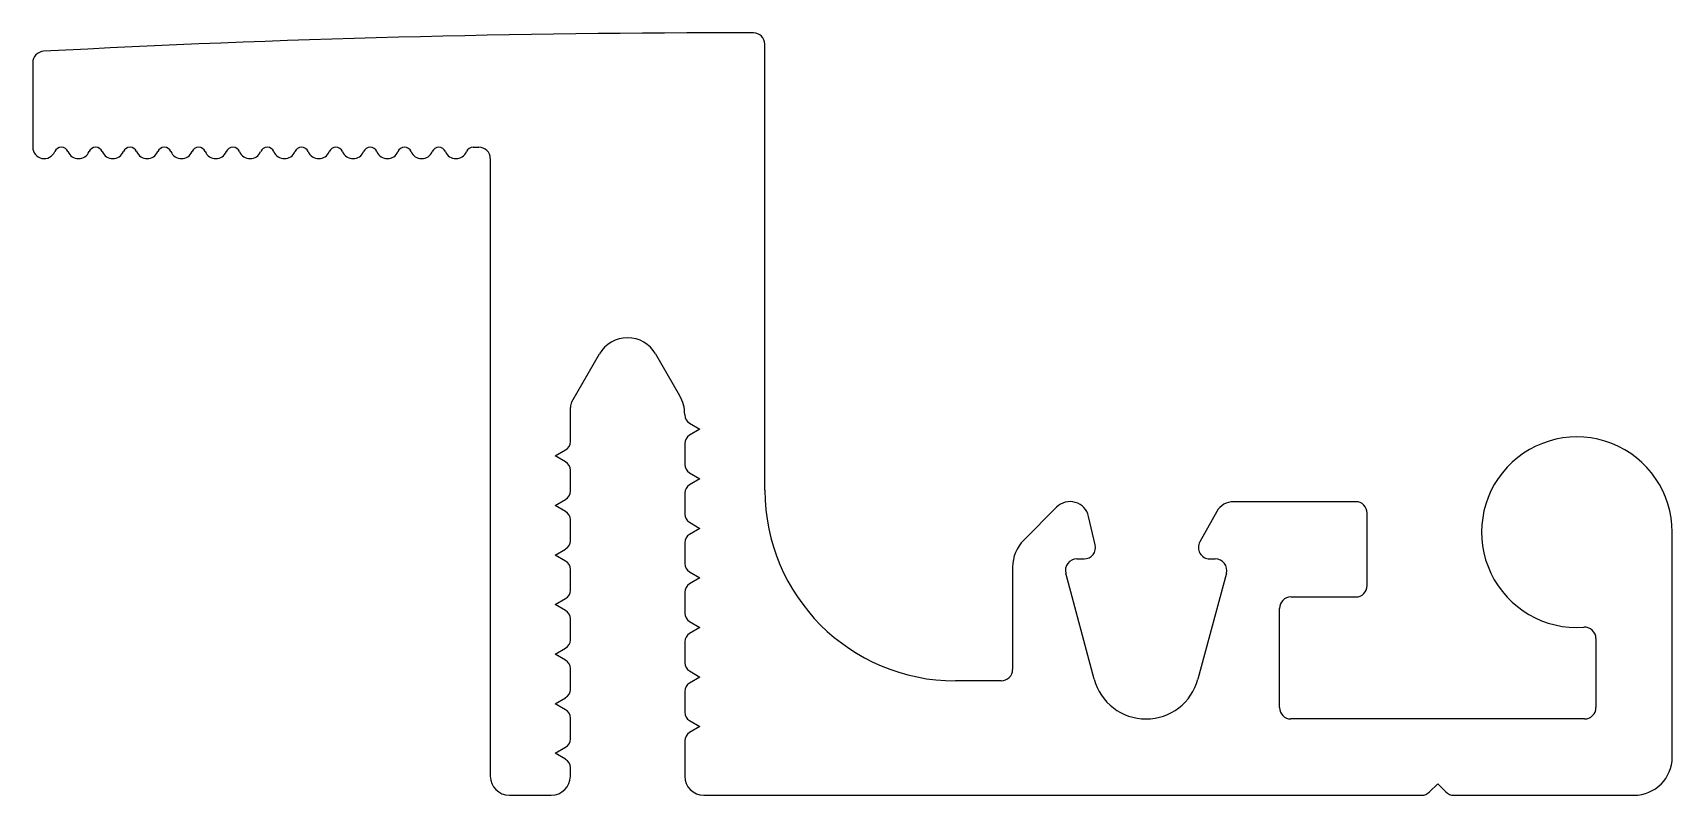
# Model space of a CAD drawing. Extents: x 848.2 to 891.2, y 405.1 to 425.1.
import ezdxf

# ---------------------------------------------------------------- set-up
doc = ezdxf.new("R2010")
doc.units = 0
doc.layers.get('0').update_dxf_attribs({"linetype": 'CONTINUOUS'})

msp = doc.modelspace()

# ---------------------------------------------------------------- linework, layer by layer
for p, q in [((867.433, 413.129), (867.433, 424.83)), ((848.233, 424.345), (848.233, 422.129)), ((859.783, 422.129), (859.933, 422.129)), ((860.233, 421.829), (860.233, 405.629)), ((862.373, 415.452), (863.096, 416.704)), ((864.57, 416.704), (865.199, 415.614)), ((862.333, 414.405), (862.333, 415.302)), ((865.333, 415.114), (865.333, 415.105)), ((865.458, 414.888), (865.733, 414.729)), ((865.733, 414.729), (865.458, 414.571)), ((861.933, 414.029), (862.208, 414.188)), ((865.333, 414.354), (865.333, 413.805)), ((862.208, 413.871), (861.933, 414.029)), ((862.333, 413.105), (862.333, 413.654)), ((865.458, 413.588), (865.733, 413.429)), ((865.733, 413.429), (865.458, 413.271)), ((861.933, 412.729), (862.208, 412.888)), ((865.333, 413.054), (865.333, 412.505)), ((882.933, 412.829), (879.726, 412.829)), ((862.208, 412.571), (861.933, 412.729)), ((875.087, 412.683), (874.226, 411.822)), ((876.1, 411.697), (875.927, 412.442)), ((879.29, 412.574), (878.842, 411.776)), ((883.233, 410.629), (883.233, 412.529)), ((862.333, 411.805), (862.333, 412.354)), ((865.458, 412.288), (865.733, 412.129)), ((865.733, 412.129), (865.458, 411.971)), ((891.233, 406.129), (891.233, 412.029)), ((861.933, 411.429), (862.208, 411.588)), ((865.333, 411.754), (865.333, 411.205)), ((862.208, 411.271), (861.933, 411.429)), ((873.933, 411.115), (873.933, 408.429)), ((875.617, 411.329), (875.807, 411.329)), ((879.104, 411.329), (879.249, 411.329)), ((862.333, 410.505), (862.333, 411.054)), ((865.458, 410.988), (865.733, 410.829)), ((865.733, 410.829), (865.458, 410.671)), ((876.072, 408.174), (875.327, 410.951)), ((879.539, 410.951), (878.795, 408.174)), ((861.933, 410.129), (862.208, 410.288)), ((865.333, 410.454), (865.333, 409.905)), ((881.233, 410.329), (882.933, 410.329)), ((862.208, 409.971), (861.933, 410.129)), ((880.933, 407.429), (880.933, 410.029)), ((862.333, 409.205), (862.333, 409.754)), ((865.458, 409.688), (865.733, 409.529)), ((865.733, 409.529), (865.458, 409.371)), ((861.933, 408.829), (862.208, 408.988)), ((865.333, 409.154), (865.333, 408.605)), ((889.233, 409.236), (889.233, 407.429)), ((862.208, 408.671), (861.933, 408.829)), ((862.333, 407.905), (862.333, 408.454)), ((865.458, 408.388), (865.733, 408.229)), ((865.733, 408.229), (865.458, 408.071)), ((873.633, 408.129), (872.433, 408.129)), ((861.933, 407.529), (862.208, 407.688)), ((865.333, 407.854), (865.333, 407.305)), ((862.208, 407.371), (861.933, 407.529)), ((862.333, 406.605), (862.333, 407.154)), ((865.458, 407.088), (865.733, 406.929)), ((865.733, 406.929), (865.458, 406.771)), ((888.933, 407.129), (881.233, 407.129)), ((861.933, 406.229), (862.208, 406.388)), ((865.333, 406.554), (865.333, 405.629)), ((862.208, 406.071), (861.933, 406.229)), ((862.333, 405.629), (862.333, 405.854)), ((860.733, 405.129), (861.833, 405.129)), ((865.833, 405.129), (884.659, 405.129)), ((884.871, 405.217), (885.083, 405.429)), ((885.083, 405.429), (885.295, 405.217)), ((885.507, 405.129), (890.233, 405.129))]:
    msp.add_line(p, q)
for centre, radius, start, end in [((866.941, 75.13), 350, 89.96855, 93.01742), ((867.133, 424.83), 0.3, 360, 89.9686), ((848.533, 424.345), 0.3, 93.0174, 180), ((848.533, 422.129), 0.3, 180, 337.3801), ((848.983, 421.942), 0.188, 22.6199, 157.3801), ((849.433, 422.129), 0.3, 202.6199, 337.3801), ((849.883, 421.942), 0.187, 22.6199, 157.3801), ((850.333, 422.129), 0.3, 202.6199, 337.3801), ((850.783, 421.942), 0.187, 22.6199, 157.3801), ((851.233, 422.129), 0.3, 202.6199, 337.3801), ((851.683, 421.942), 0.187, 22.6199, 157.3801), ((852.133, 422.129), 0.3, 202.6199, 337.3801), ((852.583, 421.942), 0.188, 22.6199, 157.3801), ((853.033, 422.129), 0.3, 202.6199, 337.3801), ((853.483, 421.942), 0.188, 22.6199, 157.3801), ((853.933, 422.129), 0.3, 202.6199, 337.3801), ((854.383, 421.942), 0.187, 22.6199, 157.3801), ((854.833, 422.129), 0.3, 202.6199, 337.3801), ((855.283, 421.942), 0.187, 22.6199, 157.3801), ((855.733, 422.129), 0.3, 202.6199, 337.3801), ((856.183, 421.942), 0.187, 22.6199, 157.3801), ((856.633, 422.129), 0.3, 202.6199, 337.3801), ((857.083, 421.942), 0.187, 22.6199, 157.3801), ((857.533, 422.129), 0.3, 202.6199, 337.3801), ((857.983, 421.942), 0.188, 22.6199, 157.3801), ((858.433, 422.129), 0.3, 202.6199, 337.3801), ((858.883, 421.942), 0.187, 22.6199, 157.3801), ((859.333, 422.129), 0.3, 202.6199, 337.3801), ((859.783, 421.942), 0.187, 90, 157.3801), ((859.933, 421.829), 0.3, 360, 90), ((863.833, 416.278), 0.851, 30, 150), ((862.633, 415.302), 0.3, 150, 180), ((864.333, 415.114), 1, 360, 30), ((865.583, 415.105), 0.25, 180, 240), ((865.583, 414.354), 0.25, 120, 180), ((888.733, 412.029), 2.5, 360, 274.096), ((862.083, 414.405), 0.25, 300, 0), ((862.083, 413.654), 0.25, 0, 60), ((865.583, 413.805), 0.25, 180, 240), ((865.583, 413.054), 0.25, 120, 180), ((862.083, 413.105), 0.25, 300, 0), ((872.433, 413.129), 5, 180, 270), ((875.44, 412.33), 0.5, 13.0193, 135), ((879.726, 412.329), 0.5, 90, 150.7068), ((882.933, 412.529), 0.3, 0, 90), ((862.083, 412.354), 0.25, 0, 60), ((865.583, 412.505), 0.25, 180, 240), ((865.583, 411.754), 0.25, 120, 180), ((862.083, 411.805), 0.25, 300, 0), ((874.933, 411.115), 1, 135, 180), ((875.807, 411.629), 0.3, 270, 13.0193), ((879.104, 411.629), 0.3, 150.7068, 270), ((862.083, 411.054), 0.25, 0, 60), ((865.583, 411.205), 0.25, 180, 240), ((875.617, 411.029), 0.3, 90, 195.0015), ((879.249, 411.029), 0.3, 344.9985, 90), ((865.583, 410.454), 0.25, 120, 180), ((862.083, 410.505), 0.25, 300, 0), ((881.233, 410.029), 0.3, 90, 180), ((882.933, 410.629), 0.3, 270, 0), ((862.083, 409.754), 0.25, 360, 60), ((865.583, 409.905), 0.25, 180, 240), ((865.583, 409.154), 0.25, 120, 180), ((888.933, 409.236), 0.3, 0, 94.096), ((862.083, 409.205), 0.25, 300, 0), ((862.083, 408.454), 0.25, 360, 60), ((865.583, 408.605), 0.25, 180, 240), ((865.583, 407.854), 0.25, 120, 180), ((873.633, 408.429), 0.3, 270, 0), ((877.433, 408.539), 1.41, 195.0015, 344.9985), ((862.083, 407.905), 0.25, 300, 0), ((862.083, 407.154), 0.25, 0, 60), ((865.583, 407.305), 0.25, 180, 240), ((881.233, 407.429), 0.3, 180, 270), ((888.933, 407.429), 0.3, 270, 360), ((862.083, 406.605), 0.25, 300, 0), ((865.583, 406.554), 0.25, 120, 180), ((862.083, 405.854), 0.25, 0, 60), ((890.233, 406.129), 1, 270, 0), ((860.733, 405.629), 0.5, 180, 270), ((861.833, 405.629), 0.5, 270, 0), ((865.833, 405.629), 0.5, 180, 270), ((884.659, 405.429), 0.3, 270, 315), ((885.507, 405.429), 0.3, 225, 270)]:
    msp.add_arc(centre, radius, start, end)

doc.saveas('drawing.dxf')
